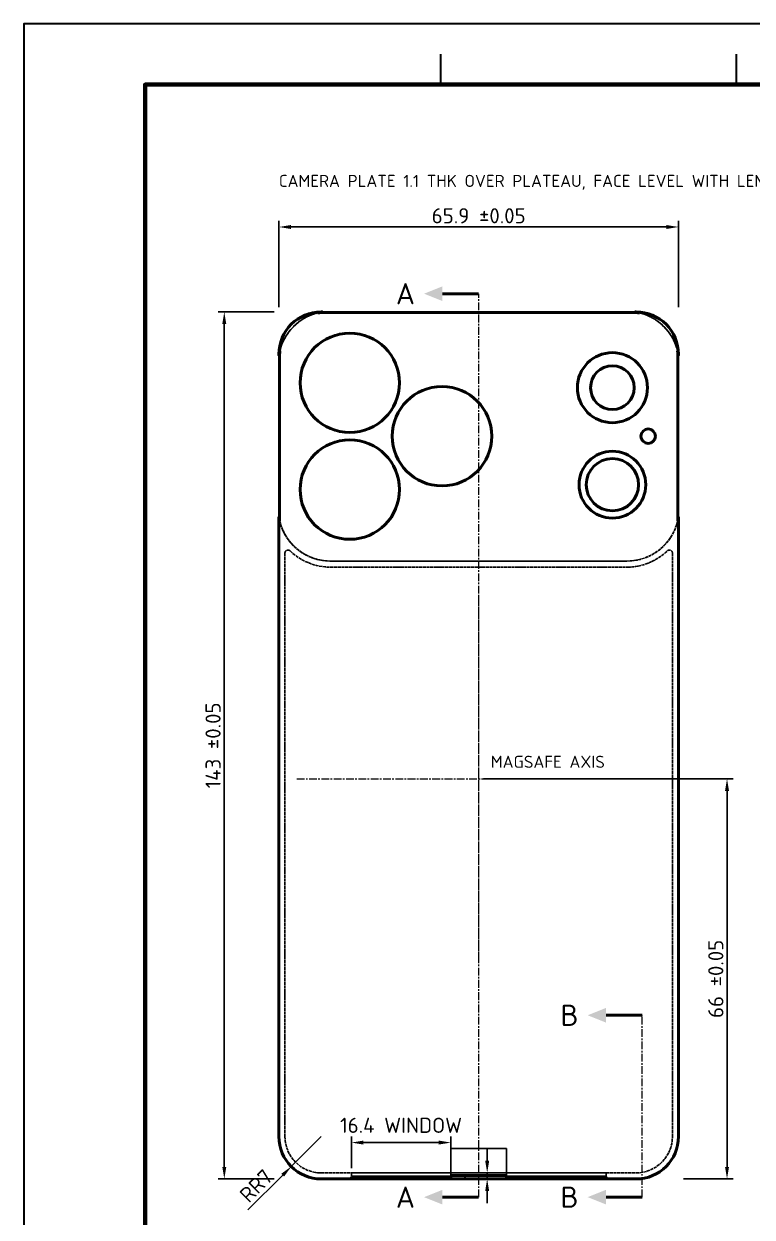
# Model space of a CAD drawing. Header units: millimetres. Extents: x 0 to 420, y 0 to 297.
# Drawn here: x 0 to 120.1, y 100.2 to 297 of the extents above; entities that cross this region are included whole.
import ezdxf
from ezdxf.enums import TextEntityAlignment as Align

# ---------------------------------------------------------------- set-up
doc = ezdxf.new("R2010")
doc.units = ezdxf.units.MM
doc.header["$LTSCALE"] = 0.4
doc.linetypes.add('CENTER', pattern=[5.08, 3.175, -0.635, 0.635, -0.635])
doc.linetypes.add('DASHED', pattern=[1.524, 1.27, -0.254])
for name, color, linetype, lineweight in [('BORDER', 7, 'CONTINUOUS', 70), ('CENTER', 1, 'CENTER', 18), ('DIM', 4, 'CONTINUOUS', 18), ('HIDDEN', 8, 'DASHED', 25), ('OUTLINE', 7, 'CONTINUOUS', 50), ('SECTION', 7, 'CONTINUOUS', 50), ('TEXT', 7, 'CONTINUOUS', 25), ('TITLE', 7, 'CONTINUOUS', 35)]:
    doc.layers.add(name, color=color, linetype=linetype, lineweight=lineweight)
doc.styles.add('KHENSU', font='isocpeur.ttf')
doc.dimstyles.new('KHENSU', dxfattribs={"dimtxt": 2.5, "dimasz": 2, "dimexe": 1, "dimexo": 0.8, "dimgap": 0.6, "dimtad": 1, "dimdsep": 46, "dimtxsty": 'KHENSU', "dimcen": -1.5, "dimclrd": 4, "dimclre": 4, "dimclrt": 7, "dimazin": 3, "dimtfac": 1, "dimtmove": 2, "dimatfit": 3})

msp = doc.modelspace()

# ---------------------------------------------------------------- linework, layer by layer
at = {"layer": 'BORDER'}
msp.add_lwpolyline([(20, 10), (410, 10), (410, 287), (20, 287)], close=True, dxfattribs=at)
at = {"layer": 'CENTER'}
for p, q in [((75, 103.5), (75, 252.5)), ((75, 142.5), (75, 202.5)), ((45, 172.5), (105, 172.5)), ((101.975, 103.5), (101.975, 133.5))]:
    msp.add_line(p, q, dxfattribs=at)
at = {"layer": 'HIDDEN'}
for p, q in [((49.242, 249.5), (49.05, 249.5)), ((100.95, 249.5), (100.758, 249.5)), ((42.05, 242.5), (42.05, 242.308)), ((107.95, 242.308), (107.95, 242.5)), ((42.05, 215.692), (42.05, 113.5)), ((107.95, 113.5), (107.95, 215.692)), ((43.05, 209.719), (43.05, 113.5)), ((43.05, 209.719), (43.05, 113.5)), ((106.95, 113.5), (106.95, 209.719)), ((106.95, 113.5), (106.95, 209.719)), ((99.45, 208.4), (50.55, 208.4)), ((50.55, 208.4), (99.45, 208.4)), ((50.55, 207.4), (99.45, 207.4)), ((50.55, 207.4), (99.45, 207.4)), ((70.4, 111.5), (79.6, 111.5)), ((70.4, 111.5), (70.4, 106.853)), ((70.4, 107.082), (70.4, 111.5)), ((79.6, 111.5), (70.4, 111.5)), ((79.6, 106.853), (79.6, 111.5)), ((79.6, 107.082), (79.6, 111.5)), ((49.05, 107.5), (100.95, 107.5)), ((49.05, 107.5), (54, 107.5)), ((49.05, 106.5), (100.95, 106.5)), ((54, 107.5), (70.4, 107.5)), ((54, 107.5), (54, 106.853)), ((54, 107.5), (54, 106.853)), ((79.6, 107.5), (70.4, 107.5)), ((70.4, 106.5), (70.4, 107.5)), ((70.4, 107.5), (70.4, 106.853)), ((79.6, 107.5), (96, 107.5)), ((79.6, 106.853), (79.6, 107.5)), ((79.6, 106.5), (79.6, 107.5)), ((96, 106.853), (96, 107.5)), ((96, 106.853), (96, 107.5)), ((96, 107.5), (100.95, 107.5))]:
    msp.add_line(p, q, dxfattribs=at)
for centre, radius in [((53.75, 237.8), 8.2), ((68.95, 229), 8.2), ((53.75, 220.2), 8.2), ((102.95, 229), 1.2)]:
    msp.add_circle(centre, radius, dxfattribs=at)
for centre, radius, start, end in [((50.55, 241), 8.6, 98.74601, 171.25399), ((49.05, 242.5), 7, 90, 180), ((50.55, 241), 8.6, 103.82985, 166.17015), ((99.45, 241), 8.6, 8.74601, 81.25399), ((100.95, 242.5), 7, 0, 90), ((99.45, 241), 8.6, 13.82985, 76.17015), ((50.55, 217), 8.6, -171.25399, -90), ((50.55, 217), 8.6, -166.81199, -90), ((99.45, 217), 8.6, -90, -8.74601), ((99.45, 217), 8.6, -90, -13.18801), ((43.55, 209.719), 0.5, 46.12644, 180), ((43.55, 209.719), 0.5, 46.12644, 180), ((50.55, 217), 9.6, -133.87356, -90), ((50.55, 217), 9.6, -133.87356, -90), ((99.45, 217), 9.6, -90, -46.12644), ((99.45, 217), 9.6, -90, -46.12644), ((106.45, 209.719), 0.5, 0, 133.87356), ((106.45, 209.719), 0.5, 0, 133.87356), ((49.05, 113.5), 7, 180, -90), ((49.05, 113.5), 6, 180, -90), ((49.05, 113.5), 6, 180, -90), ((100.95, 113.5), 7, -90, 0), ((100.95, 113.5), 6, -90, 0), ((100.95, 113.5), 6, -90, 0)]:
    msp.add_arc(centre, radius, start, end, dxfattribs=at)
at = {"layer": 'OUTLINE'}
for p, q in [((49.242, 249.5), (49.05, 249.5)), ((100.95, 249.373), (49.05, 249.373)), ((100.95, 249.5), (100.758, 249.5)), ((42.05, 242.5), (42.05, 242.308)), ((42.177, 242.5), (42.177, 215.038)), ((107.823, 215.038), (107.823, 242.5)), ((107.95, 242.308), (107.95, 242.5)), ((42.05, 215.692), (42.05, 113.5)), ((107.95, 113.5), (107.95, 215.692)), ((49.05, 106.5), (54, 106.5)), ((54, 106.853), (70.4, 106.853)), ((54, 106.853), (54, 106.5)), ((54, 106.5), (70.4, 106.5)), ((70.4, 107.082), (79.6, 107.082)), ((70.4, 106.853), (70.4, 106.5)), ((79.6, 106.5), (70.4, 106.5)), ((79.6, 106.853), (96, 106.853)), ((79.6, 106.5), (79.6, 106.853)), ((79.6, 106.5), (96, 106.5)), ((96, 106.5), (96, 106.853)), ((96, 106.5), (100.95, 106.5))]:
    msp.add_line(p, q, dxfattribs=at)
for points in [[(48.494, 249.351), (48.512, 249.355), (48.53, 249.359), (48.548, 249.364), (48.566, 249.368), (48.583, 249.372), (48.601, 249.376), (48.619, 249.38), (48.637, 249.385), (48.655, 249.389), (48.673, 249.393), (48.691, 249.397), (48.708, 249.401), (48.726, 249.404), (48.744, 249.408), (48.762, 249.412), (48.78, 249.416), (48.798, 249.42), (48.816, 249.423), (48.834, 249.427), (48.852, 249.431), (48.87, 249.434), (48.888, 249.438), (48.906, 249.441), (48.924, 249.445), (48.942, 249.448), (48.96, 249.452), (48.978, 249.455), (48.996, 249.458), (49.014, 249.462), (49.032, 249.465), (49.05, 249.468)], [(49.242, 249.5), (49.236, 249.499), (49.23, 249.498), (49.224, 249.497), (49.217, 249.496), (49.211, 249.495), (49.205, 249.494), (49.199, 249.493), (49.193, 249.492), (49.186, 249.491), (49.18, 249.49), (49.174, 249.489), (49.168, 249.488), (49.162, 249.487), (49.155, 249.486), (49.149, 249.485), (49.143, 249.484), (49.137, 249.483), (49.131, 249.482), (49.124, 249.481), (49.118, 249.48), (49.112, 249.479), (49.106, 249.478), (49.1, 249.477), (49.093, 249.476), (49.087, 249.475), (49.081, 249.474), (49.075, 249.473), (49.069, 249.471), (49.062, 249.47), (49.056, 249.469), (49.05, 249.468)], [(100.758, 249.5), (100.764, 249.499), (100.77, 249.498), (100.776, 249.497), (100.783, 249.496), (100.789, 249.495), (100.795, 249.494), (100.801, 249.493), (100.807, 249.492), (100.814, 249.491), (100.82, 249.49), (100.826, 249.489), (100.832, 249.488), (100.838, 249.487), (100.845, 249.486), (100.851, 249.485), (100.857, 249.484), (100.863, 249.483), (100.869, 249.482), (100.876, 249.481), (100.882, 249.48), (100.888, 249.479), (100.894, 249.478), (100.9, 249.477), (100.907, 249.476), (100.913, 249.475), (100.919, 249.474), (100.925, 249.473), (100.931, 249.471), (100.938, 249.47), (100.944, 249.469), (100.95, 249.468)], [(100.95, 249.468), (100.968, 249.465), (100.986, 249.462), (101.004, 249.458), (101.022, 249.455), (101.04, 249.452), (101.058, 249.448), (101.076, 249.445), (101.094, 249.441), (101.112, 249.438), (101.13, 249.434), (101.148, 249.431), (101.166, 249.427), (101.184, 249.423), (101.202, 249.42), (101.22, 249.416), (101.238, 249.412), (101.256, 249.408), (101.274, 249.404), (101.292, 249.401), (101.309, 249.397), (101.327, 249.393), (101.345, 249.389), (101.363, 249.385), (101.381, 249.38), (101.399, 249.376), (101.417, 249.372), (101.434, 249.368), (101.452, 249.364), (101.47, 249.359), (101.488, 249.355), (101.506, 249.351)], [(42.05, 242.308), (42.051, 242.314), (42.052, 242.32), (42.053, 242.326), (42.054, 242.333), (42.055, 242.339), (42.056, 242.345), (42.057, 242.351), (42.058, 242.357), (42.059, 242.364), (42.06, 242.37), (42.061, 242.376), (42.062, 242.382), (42.063, 242.388), (42.064, 242.395), (42.065, 242.401), (42.066, 242.407), (42.067, 242.413), (42.068, 242.419), (42.069, 242.426), (42.07, 242.432), (42.071, 242.438), (42.072, 242.444), (42.073, 242.45), (42.074, 242.457), (42.075, 242.463), (42.076, 242.469), (42.077, 242.475), (42.079, 242.481), (42.08, 242.488), (42.081, 242.494), (42.082, 242.5)], [(42.082, 242.5), (42.085, 242.518), (42.088, 242.536), (42.092, 242.554), (42.095, 242.572), (42.098, 242.59), (42.102, 242.608), (42.105, 242.626), (42.109, 242.644), (42.112, 242.662), (42.116, 242.68), (42.119, 242.698), (42.123, 242.716), (42.127, 242.734), (42.13, 242.752), (42.134, 242.77), (42.138, 242.788), (42.142, 242.806), (42.146, 242.824), (42.149, 242.842), (42.153, 242.859), (42.157, 242.877), (42.161, 242.895), (42.165, 242.913), (42.17, 242.931), (42.174, 242.949), (42.178, 242.967), (42.182, 242.984), (42.186, 243.002), (42.191, 243.02), (42.195, 243.038), (42.199, 243.056)], [(107.801, 243.056), (107.805, 243.038), (107.809, 243.02), (107.814, 243.002), (107.818, 242.984), (107.822, 242.967), (107.826, 242.949), (107.83, 242.931), (107.835, 242.913), (107.839, 242.895), (107.843, 242.877), (107.847, 242.859), (107.851, 242.842), (107.854, 242.824), (107.858, 242.806), (107.862, 242.788), (107.866, 242.77), (107.87, 242.752), (107.873, 242.734), (107.877, 242.716), (107.881, 242.698), (107.884, 242.68), (107.888, 242.662), (107.891, 242.644), (107.895, 242.626), (107.898, 242.608), (107.902, 242.59), (107.905, 242.572), (107.908, 242.554), (107.912, 242.536), (107.915, 242.518), (107.918, 242.5)], [(107.95, 242.308), (107.949, 242.314), (107.948, 242.32), (107.947, 242.326), (107.946, 242.333), (107.945, 242.339), (107.944, 242.345), (107.943, 242.351), (107.942, 242.357), (107.941, 242.364), (107.94, 242.37), (107.939, 242.376), (107.938, 242.382), (107.937, 242.388), (107.936, 242.395), (107.935, 242.401), (107.934, 242.407), (107.933, 242.413), (107.932, 242.419), (107.931, 242.426), (107.93, 242.432), (107.929, 242.438), (107.928, 242.444), (107.927, 242.45), (107.926, 242.457), (107.925, 242.463), (107.924, 242.469), (107.923, 242.475), (107.921, 242.481), (107.92, 242.488), (107.919, 242.494), (107.918, 242.5)], [(42.05, 215.692), (42.053, 215.671), (42.057, 215.65), (42.06, 215.629), (42.064, 215.607), (42.067, 215.586), (42.071, 215.565), (42.074, 215.544), (42.078, 215.523), (42.082, 215.501), (42.085, 215.48), (42.089, 215.459), (42.093, 215.438), (42.097, 215.417), (42.101, 215.396), (42.105, 215.374), (42.109, 215.353), (42.113, 215.332), (42.117, 215.311), (42.122, 215.29), (42.126, 215.269), (42.13, 215.248), (42.135, 215.227), (42.139, 215.206), (42.144, 215.185), (42.148, 215.164), (42.153, 215.143), (42.158, 215.122), (42.162, 215.101), (42.167, 215.08), (42.172, 215.059), (42.177, 215.038)], [(107.95, 215.692), (107.947, 215.671), (107.943, 215.65), (107.94, 215.629), (107.936, 215.607), (107.933, 215.586), (107.929, 215.565), (107.926, 215.544), (107.922, 215.523), (107.918, 215.501), (107.915, 215.48), (107.911, 215.459), (107.907, 215.438), (107.903, 215.417), (107.899, 215.396), (107.895, 215.374), (107.891, 215.353), (107.887, 215.332), (107.883, 215.311), (107.878, 215.29), (107.874, 215.269), (107.87, 215.248), (107.865, 215.227), (107.861, 215.206), (107.856, 215.185), (107.852, 215.164), (107.847, 215.143), (107.842, 215.122), (107.838, 215.101), (107.833, 215.08), (107.828, 215.059), (107.823, 215.038)], [(54, 106.853), (54, 106.841), (54, 106.83), (54, 106.818), (54, 106.807), (54, 106.796), (54, 106.784), (54, 106.773), (54, 106.762), (54, 106.75), (54, 106.739), (54, 106.727), (54, 106.716), (54, 106.705), (54, 106.693), (54, 106.682), (54, 106.671), (54, 106.659), (54, 106.648), (54, 106.636), (54, 106.625), (54, 106.614), (54, 106.602), (54, 106.591), (54, 106.58), (54, 106.568), (54, 106.557), (54, 106.545), (54, 106.534), (54, 106.523), (54, 106.511), (54, 106.5)], [(70.4, 107.082), (70.4, 107.074), (70.4, 107.067), (70.4, 107.059), (70.4, 107.052), (70.4, 107.045), (70.4, 107.037), (70.4, 107.03), (70.4, 107.022), (70.4, 107.015), (70.4, 107.008), (70.4, 107), (70.4, 106.993), (70.4, 106.985), (70.4, 106.978), (70.4, 106.971), (70.4, 106.963), (70.4, 106.956), (70.4, 106.949), (70.4, 106.941), (70.4, 106.934), (70.4, 106.926), (70.4, 106.919), (70.4, 106.912), (70.4, 106.904), (70.4, 106.897), (70.4, 106.889), (70.4, 106.882), (70.4, 106.875), (70.4, 106.867), (70.4, 106.86), (70.4, 106.853)], [(79.6, 107.082), (79.6, 107.074), (79.6, 107.067), (79.6, 107.059), (79.6, 107.052), (79.6, 107.045), (79.6, 107.037), (79.6, 107.03), (79.6, 107.022), (79.6, 107.015), (79.6, 107.008), (79.6, 107), (79.6, 106.993), (79.6, 106.985), (79.6, 106.978), (79.6, 106.971), (79.6, 106.963), (79.6, 106.956), (79.6, 106.949), (79.6, 106.941), (79.6, 106.934), (79.6, 106.926), (79.6, 106.919), (79.6, 106.912), (79.6, 106.904), (79.6, 106.897), (79.6, 106.889), (79.6, 106.882), (79.6, 106.875), (79.6, 106.867), (79.6, 106.86), (79.6, 106.853)], [(96, 106.853), (96, 106.841), (96, 106.83), (96, 106.818), (96, 106.807), (96, 106.796), (96, 106.784), (96, 106.773), (96, 106.762), (96, 106.75), (96, 106.739), (96, 106.727), (96, 106.716), (96, 106.705), (96, 106.693), (96, 106.682), (96, 106.671), (96, 106.659), (96, 106.648), (96, 106.636), (96, 106.625), (96, 106.614), (96, 106.602), (96, 106.591), (96, 106.58), (96, 106.568), (96, 106.557), (96, 106.545), (96, 106.534), (96, 106.523), (96, 106.511), (96, 106.5)]]:
    msp.add_lwpolyline(points, dxfattribs=at)
for centre, radius in [((53.75, 237.8), 8.2), ((97.05, 237), 5.778), ((97.05, 237), 3.598), ((68.95, 229), 8.2), ((53.75, 220.2), 8.2), ((102.95, 229), 1.2), ((97.05, 221), 5.507), ((97.05, 221), 4.309)]:
    msp.add_circle(centre, radius, dxfattribs=at)
for centre, radius, start, end in [((49.05, 242.5), 7, 90, 180), ((49.05, 242.5), 6.873, 90, 94.63777), ((100.95, 242.5), 7, 0, 90), ((100.95, 242.5), 6.873, 85.36223, 90), ((49.05, 242.5), 6.873, 175.36223, 180), ((100.95, 242.5), 6.873, 0, 4.63777), ((49.05, 113.5), 7, 180, -90), ((100.95, 113.5), 7, -90, 0)]:
    msp.add_arc(centre, radius, start, end, dxfattribs=at)
at = {"layer": 'SECTION', "const_width": 0.5}
for points in [[(75, 252.5), (69, 252.5)], [(101.975, 133.5), (95.975, 133.5)], [(75, 103.5), (69, 103.5)], [(101.975, 103.5), (95.975, 103.5)]]:
    msp.add_lwpolyline(points, dxfattribs=at)
at = {"layer": 'SECTION'}
for points in [[(69, 253.7), (66, 252.5), (69, 251.3)], [(95.975, 134.7), (92.975, 133.5), (95.975, 132.3)], [(69, 104.7), (66, 103.5), (69, 102.3)], [(95.975, 104.7), (92.975, 103.5), (95.975, 102.3)]]:
    msp.add_solid(points, dxfattribs=at)
at = {"layer": 'TITLE'}
for p, q in [((68.75, 287), (68.75, 292)), ((117.5, 287), (117.5, 292))]:
    msp.add_line(p, q, dxfattribs=at)
msp.add_lwpolyline([(0, 0), (420, 0), (420, 297), (0, 297)], close=True, dxfattribs=at)

# ---------------------------------------------------------------- texts
at = {"layer": 'TEXT', "style": 'KHENSU'}
for s, p in [('CAMERA PLATE 1.1 THK OVER PLATEAU, FACE LEVEL WITH LENS RINGS. SENSOR OPENINGS 0.6 CLEARANCE, FLASH/LIDAR DRAFTED PER STEP', (42.05, 269.5)), ('MAGSAFE AXIS', (77, 173.7))]:
    msp.add_text(s, height=2, dxfattribs=at).set_placement(p, align=Align.BOTTOM_LEFT)
for s, p in [('A', (64.5, 252.5)), ('B', (91.475, 133.5)), ('A', (64.5, 103.5)), ('B', (91.475, 103.5))]:
    msp.add_text(s, height=3.5, dxfattribs=at).set_placement(p, align=Align.MIDDLE_RIGHT)

# ---------------------------------------------------------------- dimensions: what is measured, and where the dimension line sits
at = {"layer": 'DIM'}
for base, p1, p2, text in [((42.05, 263.5), (42.05, 249.5), (107.95, 249.5), '<> %%p0.05'), ((54, 112.5), (54, 107.5), (70.4, 107.5), '<> WINDOW')]:
    msp.add_linear_dim(base=base, p1=p1, p2=p2, text=text, dimstyle='KHENSU', override={"dimlfac": 1}, dxfattribs=at).render()
for base, p1, p2 in [((33.05, 106.5), (42.05, 106.5), (42.05, 249.5)), ((115.95, 106.5), (107.95, 106.5), (75, 172.5))]:
    msp.add_linear_dim(base=base, p1=p1, p2=p2, angle=90, text='<> %%p0.05', dimstyle='KHENSU', override={"dimlfac": 1}, dxfattribs=at).render()
msp.add_radius_dim(center=(49.05, 113.5), mpoint=(44.1, 108.55), text='R<>', dimstyle='KHENSU', override={"dimlfac": 1}, dxfattribs=at).render()
msp.add_linear_dim(base=(76.4, 106.5), p1=(70.4, 106.5), p2=(70.4, 107.5), angle=90, dimstyle='KHENSU', override={"dimlfac": 1}, dxfattribs=at).render()

doc.saveas('drawing.dxf')
